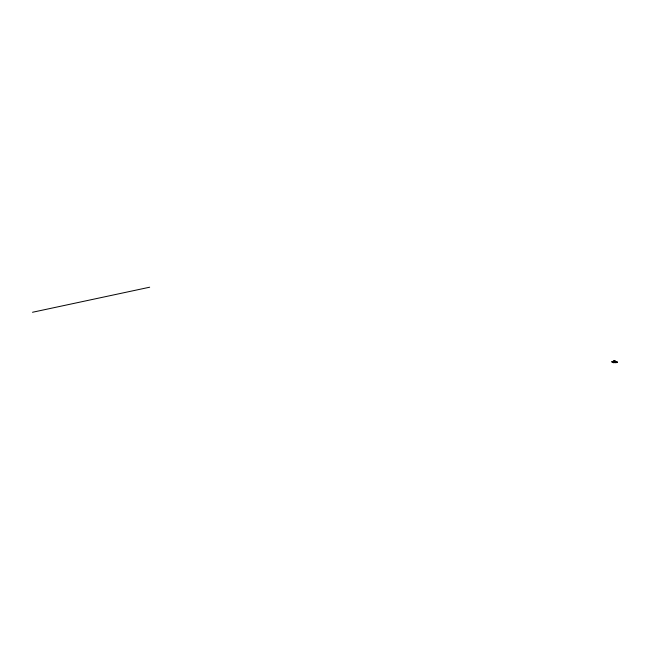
<?xml version="1.0" encoding="UTF-8"?>
<svg xmlns="http://www.w3.org/2000/svg" width="650" height="650" viewBox="0 0 650 650"><rect width="100%" height="100%" fill="white"/><g stroke="black" fill="none" stroke-linecap="round" stroke-linejoin="round"><path stroke-width="0.97" d="M615.022 361.481L615.469 361.692L613.007 361.416L614.859 361.4L614.161 361.473M614.502 362.334L613.616 362.148M614.624 362.432L613.746 362.277M612.771 361.514L616.273 362.148L614.681 361.741M615.501 362.237L615.03 362.269L616.119 362.058M613.275 361.376L615.014 362.342M614.9 361.814L616.005 362.253L613.446 361.343L614.729 361.449M614.664 361.627L615.192 361.757L614.827 361.392M615.119 362.31L612.414 361.587L614.258 362.44M612.869 361.798L612.211 362.042L614.047 361.53M615.615 362.123L614.729 361.928L615.396 362.245M615.014 362.107L615.452 362.074M615.111 361.839L614.445 362.034M615.29 362.188L615.371 362.148M615.111 361.766L617.427 362.261L615.737 362.676L617.5 362.269L614.721 360.977L612.958 361.408M614.811 361.043L614.047 361.335M614.185 361.221L614.811 361.051L613.178 361.473M614.851 361.254L614.413 361.286M615.509 361.368L614.445 361.116L615.16 361.546M614.193 361.879L615.485 361.692M612.796 362.221L613.462 361.831M612.926 362.367L613.998 362.594L612.471 362.156L613.356 362.286M613.072 362.424L615.071 361.928M613.332 362.554L614.721 362.416M614.941 362.302L615.648 362.091M615.729 362.18L616.712 361.928L614.957 361.506M615.038 362.481L613.795 362.789L611.593 361.766L612.836 361.457L615.891 362.741M615.371 361.741L614.079 361.205L614.77 361.27M612.983 361.847L613.819 362.091M612.779 361.522L613.389 362.05M32.5 312.268L149.662 287.211M614.307 361.473L613.844 361.246M615.119 361.855L615.956 362.213M613.511 362.383L614.404 362.521M617.305 362.383L614.697 361.075M612.958 362.204L613.267 362.351M613.892 362.277L614.518 362.399M613.446 361.335L614.274 361.717M614.071 361.197L614.608 361.449"/></g></svg>
